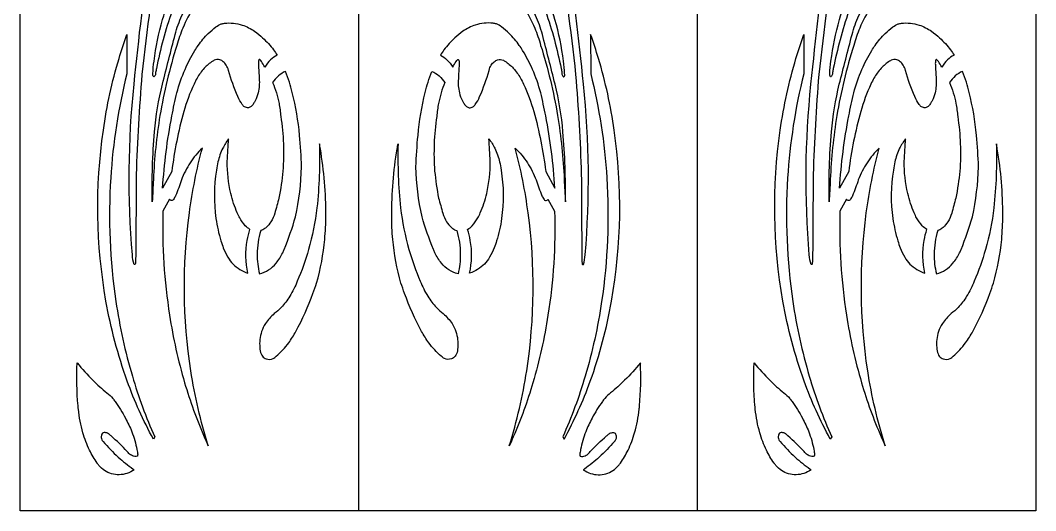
# Model space of a CAD drawing. Header units: millimetres. Extents: x 0 to 990, y 0 to 2000.
# Drawn here: x 0 to 990, y 0 to 478 of the extents above; entities that cross this region are included whole.
import ezdxf

# ---------------------------------------------------------------- set-up
doc = ezdxf.new("R2010")
doc.units = ezdxf.units.MM
doc.layers.add('Default', color=70, linetype='Continuous')

msp = doc.modelspace()

# ---------------------------------------------------------------- linework, layer by layer
at = {"layer": 'Default'}
msp.add_line((660, 2000), (660, 0), dxfattribs=at)
msp.add_lwpolyline([(330, 2000), (660, 2000), (990, 2000), (990, 0), (660, 0), (330, 0), (0, 0), (0, 2000)], close=True, dxfattribs=at)
msp.add_lwpolyline([(330, 0), (330, 2000)], dxfattribs=at)
for points in [[(130.08, 422.79, -0.174416), (129.19, 424.49, -0.100879), (129.27, 425.95, -0.036539), (130.39, 438.2, -0.038421), (138.69, 478.7, -0.033604), (149.37, 508.54, -0.02293), (157.77, 525.7, -0.001977), (211.88, 619.75, -0.07079), (215.87, 626.08, -0.017858), (216.94, 627.25, -0.215694), (217.84, 627.94, -0.258292), (219, 627.49, -0.082361), (219.44, 626.74, -0.124334), (220.81, 619.21, -0.091148), (219.63, 614.25, -0.01747), (218.37, 611.79, -0.013577), (182.02, 552.79, 0.037385), (163.61, 523.3, 0.035691), (147.8, 486.75, 0.033776), (132.69, 430.94, 0.002191), (131.94, 427.09, -0.151217), (131.34, 424.06, -0.142862), (130.27, 422.88)], [(529.92, 422.79, 0.174416), (530.81, 424.49, 0.100879), (530.73, 425.95, 0.036539), (529.61, 438.2, 0.038421), (521.31, 478.7, 0.033604), (510.63, 508.54, 0.02293), (502.23, 525.7, 0.001977), (448.12, 619.75, 0.07079), (444.13, 626.08, 0.017858), (443.06, 627.25, 0.215694), (442.16, 627.94, 0.258292), (441, 627.49, 0.082361), (440.56, 626.74, 0.124334), (439.19, 619.21, 0.091148), (440.37, 614.25, 0.01747), (441.63, 611.79, 0.013577), (477.98, 552.79, -0.037385), (496.39, 523.3, -0.035691), (512.2, 486.75, -0.033776), (527.31, 430.94, -0.002191), (528.06, 427.09, 0.151217), (528.66, 424.06, 0.142862), (529.73, 422.88)], [(790.08, 422.79, -0.174416), (789.19, 424.49, -0.100879), (789.27, 425.95, -0.036539), (790.39, 438.2, -0.038421), (798.69, 478.7, -0.033604), (809.37, 508.54, -0.02293), (817.77, 525.7, -0.001977), (871.88, 619.75, -0.07079), (875.87, 626.08, -0.017858), (876.94, 627.25, -0.215694), (877.84, 627.94, -0.258292), (879, 627.49, -0.082361), (879.44, 626.74, -0.124334), (880.81, 619.21, -0.091148), (879.63, 614.25, -0.01747), (878.37, 611.79, -0.013577), (842.02, 552.79, 0.037385), (823.61, 523.3, 0.035691), (807.8, 486.75, 0.033776), (792.69, 430.94, 0.002191), (791.94, 427.09, -0.151217), (791.34, 424.06, -0.142862), (790.27, 422.88)], [(136.78, 557.38, -0.011377), (136.64, 556.24, 0.015364), (118.56, 425.11, 0.012636), (113, 327.71, -0.000936), (112.53, 250.53, -0.02023), (112.22, 240.82, -0.207865), (111.76, 239.94, -0.328937), (111.02, 239.93, -0.060509), (109.24, 249.37, -0.04699), (110.92, 415.66, -0.011097), (127.32, 550.07, -0.09922), (129.96, 557.31, -0.047795), (131.56, 559.46, -0.334491), (135.22, 559.4, -0.11427)], [(128.59, 301.17, -0.026435), (130.93, 369.31, -0.038779), (138.55, 415.75, 0.000672), (150.95, 464.23, -0.042525), (157.64, 482.66, -0.014805), (187.94, 539.76, 0.011524), (197.73, 552.42, -0.076602), (203.72, 559.63, -0.090153), (210.33, 563.77, -0.207212), (215.12, 562.99, -0.098336), (217.87, 560.21, -0.136885), (219, 555, -0.063464), (215.49, 543.48, -0.069485), (210.43, 535.21, -0.044241), (207.11, 531.81, 0.043255), (181.49, 506.44, 0.020118), (169.55, 491.15, 0.048951), (158.44, 470.42, 0.031068), (152.67, 453.61, 0.036153), (136.17, 385.06, 0.029878), (129.71, 322.75, -0.004293)], [(531.41, 301.17, 0.026435), (529.07, 369.31, 0.038779), (521.45, 415.75, -0.000672), (509.05, 464.23, 0.042525), (502.36, 482.66, 0.014805), (472.06, 539.76, -0.011524), (462.27, 552.42, 0.076602), (456.28, 559.63, 0.090153), (449.67, 563.77, 0.207212), (444.88, 562.99, 0.098336), (442.13, 560.21, 0.136885), (441, 555, 0.063464), (444.51, 543.48, 0.069485), (449.57, 535.21, 0.044241), (452.89, 531.81, -0.043255), (478.51, 506.44, -0.020118), (490.45, 491.15, -0.048951), (501.56, 470.42, -0.031068), (507.33, 453.61, -0.036153), (523.83, 385.06, -0.029878), (530.29, 322.75, 0.004293)], [(523.22, 557.38, 0.011377), (523.36, 556.24, -0.015364), (541.44, 425.11, -0.012636), (547, 327.71, 0.000936), (547.47, 250.53, 0.02023), (547.78, 240.82, 0.207865), (548.24, 239.94, 0.328937), (548.98, 239.93, 0.060509), (550.76, 249.37, 0.04699), (549.08, 415.66, 0.011097), (532.68, 550.07, 0.09922), (530.04, 557.31, 0.047795), (528.44, 559.46, 0.334491), (524.78, 559.4, 0.11427)], [(796.78, 557.38, -0.011377), (796.64, 556.24, 0.015364), (778.56, 425.11, 0.012636), (773, 327.71, -0.000936), (772.53, 250.53, -0.02023), (772.22, 240.82, -0.207865), (771.76, 239.94, -0.328937), (771.02, 239.93, -0.060509), (769.24, 249.37, -0.04699), (770.92, 415.66, -0.011097), (787.32, 550.07, -0.09922), (789.96, 557.31, -0.047795), (791.56, 559.46, -0.334491), (795.22, 559.4, -0.11427)], [(788.59, 301.17, -0.026435), (790.93, 369.31, -0.038779), (798.55, 415.75, 0.000672), (810.95, 464.23, -0.042525), (817.64, 482.66, -0.014805), (847.94, 539.76, 0.011524), (857.73, 552.42, -0.076602), (863.72, 559.63, -0.090153), (870.33, 563.77, -0.207212), (875.12, 562.99, -0.098336), (877.87, 560.21, -0.136885), (879, 555, -0.063464), (875.49, 543.48, -0.069485), (870.43, 535.21, -0.044241), (867.11, 531.81, 0.043255), (841.49, 506.44, 0.020118), (829.55, 491.15, 0.048951), (818.44, 470.42, 0.031068), (812.67, 453.61, 0.036153), (796.17, 385.06, 0.029878), (789.71, 322.75, -0.004293)], [(250.43, 444.1, 0.075619), (244.03, 439.58, 0.062565), (238.39, 432.45, 0.010378), (235.11, 437.9, 0.107657), (233.41, 439.67, 0.339466), (232.66, 439.44, 0.082306), (232.46, 439.07, 0.079321), (232.18, 434.91, 0.001048), (232.92, 421.07, -0.081254), (231.87, 407.4, -0.060589), (229.02, 399.62, -0.029357), (227.34, 396.75, -0.102122), (225.09, 394.06, -0.135772), (222.35, 392.82, -0.173286), (218.71, 393.62, -0.095246), (216.38, 395.9, -0.049443), (212.14, 403.63, -0.036674), (203.02, 429.21, 0.073458), (200.75, 434.32, 0.082656), (197.93, 437.58, 0.105236), (194.58, 439.4, 0.178356), (189.03, 438.99, 0.039316), (187.58, 438.18, 0.065903), (179.3, 431.25, 0.054145), (172.32, 421.58, 0.016429), (169.37, 415.79, 0.040253), (159.38, 389.07, 0.037492), (147.74, 330.75), (138.79, 314.39, -0.032086), (147.75, 384.79, -0.010972), (152.64, 407.45, -0.036473), (160.6, 430.15, -0.037549), (170.25, 448.63, -0.011733), (173.45, 453.53, -0.046718), (183.32, 465.19, -0.035718), (190.75, 471.53, -0.088346), (195.87, 474.43, -0.056993), (199.06, 475.16, -0.107263), (216.36, 473.37, -0.069126), (228.45, 467.33, -0.042383), (236.3, 460.85, -0.051826), (246.97, 449.14, -0.01723)], [(409.57, 444.1, -0.075619), (415.97, 439.58, -0.062565), (421.61, 432.45, -0.010378), (424.89, 437.9, -0.107657), (426.59, 439.67, -0.339466), (427.34, 439.44, -0.082306), (427.54, 439.07, -0.079321), (427.82, 434.91, -0.001048), (427.08, 421.07, 0.081254), (428.13, 407.4, 0.060589), (430.98, 399.62, 0.029357), (432.66, 396.75, 0.102122), (434.91, 394.06, 0.135772), (437.65, 392.82, 0.173286), (441.29, 393.62, 0.095246), (443.62, 395.9, 0.049443), (447.86, 403.63, 0.036674), (456.98, 429.21, -0.073458), (459.25, 434.32, -0.082656), (462.07, 437.58, -0.105236), (465.42, 439.4, -0.178356), (470.97, 438.99, -0.039316), (472.42, 438.18, -0.065903), (480.7, 431.25, -0.054145), (487.68, 421.58, -0.016429), (490.63, 415.79, -0.040253), (500.62, 389.07, -0.037492), (512.26, 330.75), (521.21, 314.39, 0.032086), (512.25, 384.79, 0.010972), (507.36, 407.45, 0.036473), (499.4, 430.15, 0.037549), (489.75, 448.63, 0.011733), (486.55, 453.53, 0.046718), (476.68, 465.19, 0.035718), (469.25, 471.53, 0.088346), (464.13, 474.43, 0.056993), (460.94, 475.16, 0.107263), (443.64, 473.37, 0.069126), (431.55, 467.33, 0.042383), (423.7, 460.85, 0.051826), (413.03, 449.14, 0.01723)], [(910.43, 444.1, 0.075619), (904.03, 439.58, 0.062565), (898.39, 432.45, 0.010378), (895.11, 437.9, 0.107657), (893.41, 439.67, 0.339466), (892.66, 439.44, 0.082306), (892.46, 439.07, 0.079321), (892.18, 434.91, 0.001048), (892.92, 421.07, -0.081254), (891.87, 407.4, -0.060589), (889.02, 399.62, -0.029357), (887.34, 396.75, -0.102122), (885.09, 394.06, -0.135772), (882.35, 392.82, -0.173286), (878.71, 393.62, -0.095246), (876.38, 395.9, -0.049443), (872.14, 403.63, -0.036674), (863.02, 429.21, 0.073458), (860.75, 434.32, 0.082656), (857.93, 437.58, 0.105236), (854.58, 439.4, 0.178356), (849.03, 438.99, 0.039316), (847.58, 438.18, 0.065903), (839.3, 431.25, 0.054145), (832.32, 421.58, 0.016429), (829.37, 415.79, 0.040253), (819.38, 389.07, 0.037492), (807.74, 330.75), (798.79, 314.39, -0.032086), (807.75, 384.79, -0.010972), (812.64, 407.45, -0.036473), (820.6, 430.15, -0.037549), (830.25, 448.63, -0.011733), (833.45, 453.53, -0.046718), (843.32, 465.19, -0.035718), (850.75, 471.53, -0.088346), (855.87, 474.43, -0.056993), (859.06, 475.16, -0.107263), (876.36, 473.37, -0.069126), (888.45, 467.33, -0.042383), (896.3, 460.85, -0.051826), (906.97, 449.14, -0.01723)], [(131.17, 71.84), (129.74, 69.82, -0.038224), (104.27, 126.22, -0.042093), (83.55, 204.17, -0.079815), (80.96, 370.99, -0.037328), (96.27, 440.81, -0.013835), (103.93, 464.07), (103.84, 425.86, 0.04572), (88.16, 324.36, 0.052662), (93.23, 204.04, 0.035691), (109.28, 131.07, 0.034594)], [(528.83, 71.84), (530.26, 69.82, 0.038224), (555.73, 126.22, 0.042093), (576.45, 204.17, 0.079815), (579.04, 370.99, 0.037328), (563.73, 440.81, 0.013835), (556.07, 464.07), (556.16, 425.86, -0.04572), (571.84, 324.36, -0.052662), (566.77, 204.04, -0.035691), (550.72, 131.07, -0.034594)], [(791.17, 71.84), (789.74, 69.82, -0.038224), (764.27, 126.22, -0.042093), (743.55, 204.17, -0.079815), (740.96, 370.99, -0.037328), (756.27, 440.81, -0.013835), (763.93, 464.07), (763.84, 425.86, 0.04572), (748.16, 324.36, 0.052662), (753.23, 204.04, 0.035691), (769.28, 131.07, 0.034594)], [(234.43, 272.99, 0.07168), (230.99, 250.18, 0.061539), (233.17, 230.84, 0.092904), (242.15, 234.69, 0.067913), (249.35, 241.24, 0.060563), (255.82, 251.43, 0.018505), (257.26, 254.75, 0.029107), (268.32, 286.48, 0.047985), (274.22, 335.14, 0.016521), (272.24, 365.88, 0.040547), (265.16, 407.75, 0.010402), (262.44, 417.62, 0.023737), (258.64, 428.18, 0.084776), (251.58, 423.82, 0.061772), (246.03, 417.41, -0.052873), (252.24, 397.04, -0.028814), (253.94, 384.24, -0.05662), (256, 330.95, -0.027489), (252.13, 304.79, -0.004157), (248.09, 289.91, -0.06686), (244.33, 281.64, -0.074813), (239.7, 276.11, -0.051302), (236.6, 273.87, -0.041276)], [(425.57, 272.99, -0.07168), (429.01, 250.18, -0.061539), (426.83, 230.84, -0.092904), (417.85, 234.69, -0.067913), (410.65, 241.24, -0.060563), (404.18, 251.43, -0.018505), (402.74, 254.75, -0.029107), (391.68, 286.48, -0.047985), (385.78, 335.14, -0.016521), (387.76, 365.88, -0.040547), (394.84, 407.75, -0.010402), (397.56, 417.62, -0.023737), (401.36, 428.18, -0.084776), (408.42, 423.82, -0.061772), (413.97, 417.41, 0.052873), (407.76, 397.04, 0.028814), (406.06, 384.24, 0.05662), (404, 330.95, 0.027489), (407.87, 304.79, 0.004157), (411.91, 289.91, 0.06686), (415.67, 281.64, 0.074813), (420.3, 276.11, 0.051302), (423.4, 273.87, 0.041276)], [(894.43, 272.99, 0.07168), (890.99, 250.18, 0.061539), (893.17, 230.84, 0.092904), (902.15, 234.69, 0.067913), (909.35, 241.24, 0.060563), (915.82, 251.43, 0.018505), (917.26, 254.75, 0.029107), (928.32, 286.48, 0.047985), (934.22, 335.14, 0.016521), (932.24, 365.88, 0.040547), (925.16, 407.75, 0.010402), (922.44, 417.62, 0.023737), (918.64, 428.18, 0.084776), (911.58, 423.82, 0.061772), (906.03, 417.41, -0.052873), (912.24, 397.04, -0.028814), (913.94, 384.24, -0.05662), (916, 330.95, -0.027489), (912.13, 304.79, -0.004157), (908.09, 289.91, -0.06686), (904.33, 281.64, -0.074813), (899.7, 276.11, -0.051302), (896.6, 273.87, -0.041276)], [(221.96, 231.49, -0.098504), (221.24, 263.42, -0.037976), (223.95, 274.15, -0.076477), (219.36, 277.79, -0.054285), (213.95, 285.37, -0.026224), (211.54, 290.25, -0.043965), (205.24, 309.18, -0.060201), (201.8, 340.44), (201.8, 340.73, 0.001488), (203.15, 362.45, 0.053997), (197.35, 353.23, 0.053739), (192.67, 339.97, 0.027058), (191.26, 332.06, 0.076879), (190.76, 284.78, 0.039817), (195.62, 263.01, 0.016444), (197.93, 256.21, 0.048786), (202.42, 247.03, 0.050713), (207.44, 240.41, 0.05646), (214.11, 235.07, 0.070775)], [(236.03, 150.55, 0.109605), (239.7, 148.03, 0.213887), (246.53, 148.34, 0.060562), (249.53, 150.48, 0.056792), (261.71, 163.68, 0.033292), (268.7, 174.77, 0.036105), (285.35, 211.75, 0.008792), (288.87, 221.89, 0.046492), (296.83, 264.44, 0.02222), (297.88, 287.61, 0.043015), (292.54, 352.77, 0.003426), (291.66, 357.74, -0.033594), (289.21, 295.22, -0.039151), (281.05, 254.48, -0.035339), (270.05, 223.76, -0.048613), (262.68, 208.98, -0.051612), (254.32, 198.12, -0.042123), (247.6, 192.09, 0.063948), (239.03, 182.33, 0.068781), (235.3, 174.74, 0.09789), (233.49, 158.94, 0.096354), (234.76, 152.85, 0.05514)], [(423.97, 150.55, -0.109605), (420.3, 148.03, -0.213887), (413.47, 148.34, -0.060562), (410.47, 150.48, -0.056792), (398.29, 163.68, -0.033292), (391.3, 174.77, -0.036105), (374.65, 211.75, -0.008792), (371.13, 221.89, -0.046492), (363.17, 264.44, -0.02222), (362.12, 287.61, -0.043015), (367.46, 352.77, -0.003426), (368.34, 357.74, 0.033594), (370.79, 295.22, 0.039151), (378.95, 254.48, 0.035339), (389.95, 223.76, 0.048613), (397.32, 208.98, 0.051612), (405.68, 198.12, 0.042123), (412.4, 192.09, -0.063948), (420.97, 182.33, -0.068781), (424.7, 174.74, -0.09789), (426.51, 158.94, -0.096354), (425.24, 152.85, -0.05514)], [(438.04, 231.49, 0.098504), (438.76, 263.42, 0.037976), (436.05, 274.15, 0.076477), (440.64, 277.79, 0.054285), (446.05, 285.37, 0.026224), (448.46, 290.25, 0.043965), (454.76, 309.18, 0.060201), (458.2, 340.44), (458.2, 340.73, -0.001488), (456.85, 362.45, -0.053997), (462.65, 353.23, -0.053739), (467.33, 339.97, -0.027058), (468.74, 332.06, -0.076879), (469.24, 284.78, -0.039817), (464.38, 263.01, -0.016444), (462.07, 256.21, -0.048786), (457.58, 247.03, -0.050713), (452.56, 240.41, -0.05646), (445.89, 235.07, -0.070775)], [(881.96, 231.49, -0.098504), (881.24, 263.42, -0.037976), (883.95, 274.15, -0.076477), (879.36, 277.79, -0.054285), (873.95, 285.37, -0.026224), (871.54, 290.25, -0.043965), (865.24, 309.18, -0.060201), (861.8, 340.44), (861.8, 340.73, 0.001488), (863.15, 362.45, 0.053997), (857.35, 353.23, 0.053739), (852.67, 339.97, 0.027058), (851.26, 332.06, 0.076879), (850.76, 284.78, 0.039817), (855.62, 263.01, 0.016444), (857.93, 256.21, 0.048786), (862.42, 247.03, 0.050713), (867.44, 240.41, 0.05646), (874.11, 235.07, 0.070775)], [(896.03, 150.55, 0.109605), (899.7, 148.03, 0.213887), (906.53, 148.34, 0.060562), (909.53, 150.48, 0.056792), (921.71, 163.68, 0.033292), (928.7, 174.77, 0.036105), (945.35, 211.75, 0.008792), (948.87, 221.89, 0.046492), (956.83, 264.44, 0.02222), (957.88, 287.61, 0.043015), (952.54, 352.77, 0.003426), (951.66, 357.74, -0.033594), (949.21, 295.22, -0.039151), (941.05, 254.48, -0.035339), (930.05, 223.76, -0.048613), (922.68, 208.98, -0.051612), (914.32, 198.12, -0.042123), (907.6, 192.09, 0.063948), (899.03, 182.33, 0.068781), (895.3, 174.74, 0.09789), (893.49, 158.94, 0.096354), (894.76, 152.85, 0.05514)], [(139.11, 291.86, 0.046112), (145.5, 190.58, 0.033408), (160.21, 124.77, 0.031478), (179.33, 71.95, 0.005686), (183.21, 63.3, -0.037438), (166.26, 136.32, -0.071929), (164.85, 290.22, -0.032411), (177.48, 353.36, 0.061448), (165.64, 339.18, 0.047453), (157.06, 322.36, -0.024866), (151.41, 307.06, -0.060042), (149.31, 303.35, -0.19982), (148.05, 302.21, -0.266665), (146.33, 302.67, -0.094992), (145.61, 303.73)], [(520.89, 291.86, -0.046112), (514.5, 190.58, -0.033408), (499.79, 124.77, -0.031478), (480.67, 71.95, -0.005686), (476.79, 63.3, 0.037438), (493.74, 136.32, 0.071929), (495.15, 290.22, 0.032411), (482.52, 353.36, -0.061448), (494.36, 339.18, -0.047453), (502.94, 322.36, 0.024866), (508.59, 307.06, 0.060042), (510.69, 303.35, 0.19982), (511.95, 302.21, 0.266665), (513.67, 302.67, 0.094992), (514.39, 303.73)], [(799.11, 291.86, 0.046112), (805.5, 190.58, 0.033408), (820.21, 124.77, 0.031478), (839.33, 71.95, 0.005686), (843.21, 63.3, -0.037438), (826.26, 136.32, -0.071929), (824.85, 290.22, -0.032411), (837.48, 353.36, 0.061448), (825.64, 339.18, 0.047453), (817.06, 322.36, -0.024866), (811.41, 307.06, -0.060042), (809.31, 303.35, -0.19982), (808.05, 302.21, -0.266665), (806.33, 302.67, -0.094992), (805.61, 303.73)], [(114.15, 53.01, -0.153883), (109.23, 53.51, -0.092089), (105.85, 55.87, -0.011198), (104.27, 57.59, 0.029826), (88.5, 72.82, 0.072394), (85.94, 74.98, 0.101405), (82.66, 76.24, 0.224724), (80.81, 75.99, 0.117119), (79.65, 74.68, 0.128446), (78.97, 71.44, 0.102711), (79.53, 69.09, 0.104901), (80.45, 67.81, 0.040144), (80.81, 67.54, 0.031786), (95.53, 52.25, 0.031943), (109.97, 40.6), (111.05, 39.85, -0.066632), (103.94, 36.37, -0.145974), (88.97, 35.87, -0.080389), (82.2, 39.1, -0.060655), (76.67, 44.12, -0.033061), (74.86, 46.44, -0.039882), (67.48, 59.02, -0.040828), (61, 76, -0.04494), (56.61, 98.84, -0.006406), (56.31, 102.29, -0.035956), (55.47, 144.13, 0.029048), (70.76, 127.12, 0.026498), (84.44, 114.89, -0.056567), (90.16, 109.39, -0.02252), (92.43, 106.38, -0.036433), (102.51, 90.28, -0.024337), (108.71, 76.97, -0.045669), (113.69, 59.53, -0.005667), (114.11, 57.17, -0.158576)], [(545.85, 53.01, 0.153883), (550.77, 53.51, 0.092089), (554.15, 55.87, 0.011198), (555.73, 57.59, -0.029826), (571.5, 72.82, -0.072394), (574.06, 74.98, -0.101405), (577.34, 76.24, -0.224724), (579.19, 75.99, -0.117119), (580.35, 74.68, -0.128446), (581.03, 71.44, -0.102711), (580.47, 69.09, -0.104901), (579.55, 67.81, -0.040144), (579.19, 67.54, -0.031786), (564.47, 52.25, -0.031943), (550.03, 40.6), (548.95, 39.85, 0.066632), (556.06, 36.37, 0.145974), (571.03, 35.87, 0.080389), (577.8, 39.1, 0.060655), (583.33, 44.12, 0.033061), (585.14, 46.44, 0.039882), (592.52, 59.02, 0.040828), (599, 76, 0.04494), (603.39, 98.84, 0.006406), (603.69, 102.29, 0.035956), (604.53, 144.13, -0.029048), (589.24, 127.12, -0.026498), (575.56, 114.89, 0.056567), (569.84, 109.39, 0.02252), (567.57, 106.38, 0.036433), (557.49, 90.28, 0.024337), (551.29, 76.97, 0.045669), (546.31, 59.53, 0.005667), (545.89, 57.17, 0.158576)], [(774.15, 53.01, -0.153883), (769.23, 53.51, -0.092089), (765.85, 55.87, -0.011198), (764.27, 57.59, 0.029826), (748.5, 72.82, 0.072394), (745.94, 74.98, 0.101405), (742.66, 76.24, 0.224724), (740.81, 75.99, 0.117119), (739.65, 74.68, 0.128446), (738.97, 71.44, 0.102711), (739.53, 69.09, 0.104901), (740.45, 67.81, 0.040144), (740.81, 67.54, 0.031786), (755.53, 52.25, 0.031943), (769.97, 40.6), (771.05, 39.85, -0.066632), (763.94, 36.37, -0.145974), (748.97, 35.87, -0.080389), (742.2, 39.1, -0.060655), (736.67, 44.12, -0.033061), (734.86, 46.44, -0.039882), (727.48, 59.02, -0.040828), (721, 76, -0.04494), (716.61, 98.84, -0.006406), (716.31, 102.29, -0.035956), (715.47, 144.13, 0.029048), (730.76, 127.12, 0.026498), (744.44, 114.89, -0.056567), (750.16, 109.39, -0.02252), (752.43, 106.38, -0.036433), (762.51, 90.28, -0.024337), (768.71, 76.97, -0.045669), (773.69, 59.53, -0.005667), (774.11, 57.17, -0.158576)]]:
    msp.add_lwpolyline(points, format="xyb", close=True, dxfattribs=at)
for points in [[(268.23, 286.1, 0.000413), (268.32, 286.48)], [(391.77, 286.1, -0.000413), (391.68, 286.48)], [(928.23, 286.1, 0.000413), (928.32, 286.48)]]:
    msp.add_lwpolyline(points, format="xyb", dxfattribs=at)

doc.saveas('drawing.dxf')
